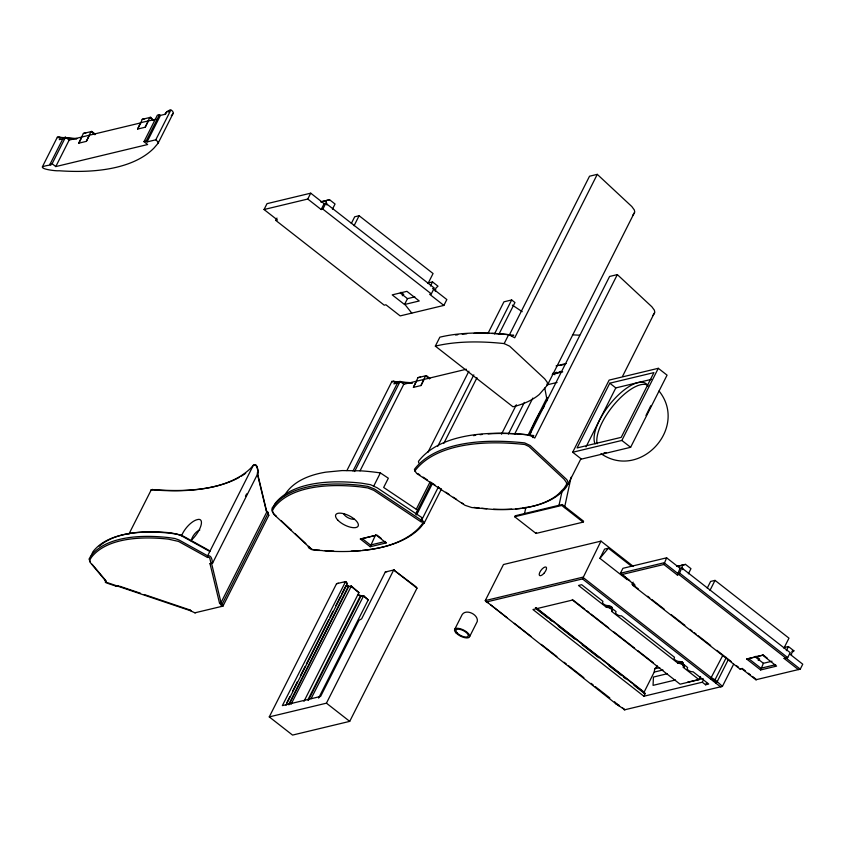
<?xml version="1.0" encoding="UTF-8"?>
<svg xmlns="http://www.w3.org/2000/svg" width="845" height="845" viewBox="0 0 845 845"><rect width="100%" height="100%" fill="white"/><g stroke="black" fill="none" stroke-linecap="round" stroke-linejoin="round"><path stroke-width="1.27" d="M257.345 473.749L266.312 510.929L267.675 511.996L268.763 515.45L222.974 606.108L221.422 606.446L220.946 604.502L219.584 603.425L210.004 563.689L211.06 563.435L209.824 558.323L209.106 557.33L207.543 557.468L207.627 555.799L253.415 465.151C257.577 464.148 257.852 469.799 258.401 472.439L212.602 563.087L211.556 563.34L221.02 602.612L222.393 603.689L222.974 606.108L194.889 612.815L189.945 610.544L107.357 582.659M611.537 607.925L611.791 611.484L612.477 610.502L611.157 608.844L611.294 606.647M683.182 665.047L683.351 667.413L684.038 666.43L682.718 664.772L682.855 662.575M435.344 291.43L435.84 288.166L437.995 286.191L432.513 281.913L428.309 282.917M634.014 685.306L644.376 693.407L644.112 692.118L654.231 672.071L654.738 668.807L657.347 665.913M791.427 654.991L791.754 652.815L793.899 650.83L788.427 646.552L784.223 647.555M309.249 548.342L310.231 548.13L309.249 546.715L308.33 546.937C311.594 551.996 319.061 549.599 324.026 550.877A269.006 110.272 26.8 0 0 339.986 551.521A269.154 110.336 26.8 0 0 359.643 550.803A269.006 110.272 26.8 0 0 373.131 549.07A269.154 110.336 26.8 0 0 389.175 545.226A269.006 110.272 26.8 0 0 399.696 541.191A269.154 110.336 26.8 0 0 411.557 534.336A269.006 110.272 26.8 0 0 418.74 528.146L422.69 523.551L421.592 521.376L421.866 519.686L438.47 486.804M370.195 546.747L360.34 539.036L362.251 538.603L370.469 545.025L385.183 541.497L386.165 542.912L370.195 546.747L375.666 534.748M421.592 521.376L420.662 521.618L422.035 517.742L421.486 517.32L377.092 487.766L370.543 484.692L361.375 483.15A212.169 86.972 26.8 0 0 274.752 503.937L272.914 508.13M733.608 664.254L722.433 686.362L720.51 686.795L582.48 578.92L600.975 541.117L633.159 566.277M633.169 582.163L632.166 584.138L633.148 585.553L634.838 585.152L620.431 573.248L664.138 562.749L677.563 573.237L679.243 572.836L787.698 657.6L785.776 658.033L678.968 574.558L677.289 574.959L663.864 564.471L666.631 557.816L680.056 568.305L681.735 567.903L790.191 652.667L787.698 657.6L784.097 658.435L798.335 669.567L800.257 669.134L802.75 664.202L789.526 653.861M677.289 574.959L680.056 568.305M678.968 574.558L681.735 567.903M760.637 669.948L746.674 659.026L762.644 655.192L776.608 666.113L760.637 669.948L763.405 663.293L771.992 661.234M564.692 506.873L571.083 477.245M524.502 513.697L525.907 507.264M558.978 505.416L562.073 491.272M358.343 594.51L360.382 595.883L307.812 699.956M547.444 385.066L547.243 382.289L544.74 378.877L509.641 346.186L504.169 343.588A270.22 110.769 26.8 0 0 435.333 346.123L439.854 337.176A270.22 110.769 26.8 0 1 508.69 334.641L514.732 337.778L597.278 174.355L631.806 206.518L634.31 209.93L634.743 211.979L547.444 385.066L539.332 394.425A211.905 86.866 26.8 0 1 512.947 406.772L435.333 346.123M521.925 508.194A211.884 86.855 26.8 0 0 559.865 493.744C564.027 489.984 572.171 483.34 565.263 478.196L530.164 445.516L524.692 442.907A270.22 110.769 26.8 0 0 414.409 469.387L415.159 471.552M622.533 376.363L654.79 312.228L654.368 310.178L651.865 306.767L617.336 274.604L609.594 276.463L529.192 435.629M158.089 143.28L157.835 141.749L155.786 139.816L147.051 141.918L146.1 141.168L143.999 141.664L147.653 144.527L55.781 166.581L52.126 163.719L50.024 164.226L50.985 164.976C29.913 167.511 54.429 171.25 58.992 170.753A270.22 110.769 26.8 0 0 154.117 147.917L158.089 143.28L173.341 112.966C172.285 107.695 166.106 110.896 164.838 114.519M362.41 550.391A270.22 110.769 26.8 0 0 420.197 527.776L424.306 522.738L421.982 519.759L420.937 519.907L374.61 489.086L367.902 486.403L360.287 485.305A212.169 86.972 26.8 0 0 273.653 506.102C269.608 509.398 273.262 513.876 276.283 516.094M189.945 610.544L190.125 610.037L144.273 594.531M346.492 585.279L348.33 586.462L288.673 704.572M650.808 405.716L645.992 415.486M155.955 119.24L140.513 122.705L137.64 129.053L145.203 127.236L149.797 117.497L153.737 120.581L150.674 117.318L142.224 119.303L140.756 122.884L89.475 135.189L86.359 141.358L78.796 143.175L83.391 133.436L91.83 131.44L95.337 134.186M86.359 141.358L90.954 131.619L91.83 131.44M466.387 369.233L424.084 379.384L420.968 385.552L413.406 387.369L417.99 377.63L426.44 375.634L429.947 378.38M420.968 385.552L425.553 375.814L426.44 375.634M42.25 167.067L57.354 137.165L76.821 138.527M76.631 138.971L60.386 137.524L59.298 139.678L64.378 138.464L63.417 137.703L50.024 164.226M52.126 163.719L65.519 137.207L69.174 140.069L89.475 135.189M55.781 166.581L69.174 140.069M78.796 143.175L81.395 138.041M137.64 129.053L140.756 122.884M145.203 127.236L148.319 121.067M143.999 141.664L157.392 115.152L159.494 114.645L160.455 115.395L165.535 114.181L166.623 112.015M146.1 141.168L159.494 114.645M147.051 141.918L160.455 115.395M155.786 139.816L170.891 109.913M443.878 305.415L400.171 315.903L385.922 304.781L384.243 305.182L275.787 220.418L277.466 220.017L264.052 209.528L267.009 203.666L310.717 193.178L324.142 203.666L325.821 203.265L434.277 288.029L431.32 293.88L429.64 294.282L443.878 305.415L446.836 299.563L432.598 288.43M275.787 220.418L276.97 218.073M128.958 533.977L151.35 489.646L159.378 489.973A271.361 111.234 26.8 0 0 239.156 477.404M264.052 209.528L307.76 199.04L310.717 193.178M307.76 199.04L321.174 209.528L324.142 203.666M321.174 209.528L322.864 209.116L325.821 203.265M332.455 209.159L335.053 204.025L329.571 199.737L320.92 201.86L329.571 199.737M351.34 223.45L354.699 216.795L359.114 215.728L433.062 273.526L428.014 283.519M354.066 225.721L359.114 215.728M245.451 496.237L246.645 493.881M404.533 304.506L419.247 300.978L406.92 291.345L392.207 294.873L404.533 304.506L407.491 298.644L414.853 296.88M430.432 286.022L432.513 281.913M346.883 470.602L391.964 381.359L411.43 382.722M412.445 383.239L394.995 381.718L393.897 383.873L398.977 382.658L398.016 381.908L352.999 471.024M354.583 471.542L400.118 381.401L403.783 384.264L424.084 379.384M360.044 470.855L403.783 384.264M413.406 387.369L415.993 382.236M373.627 486.287L380.377 472.915L388.341 478.207L383.662 487.459L418.043 510.464L415.93 514.658M269.27 716.898L326.434 703.177L393.717 569.974L416.004 586.757L416.997 588.173L349.714 721.366L292.55 735.087L269.27 716.898L336.553 583.694L345.616 581.55L347.422 583.61L285.99 705.216M345.616 581.55L282.346 705.628L320.593 696.449L359.062 620.293L361.628 618.857L385.309 571.991L394.372 569.847M286.846 702.586L289.803 696.734M292.75 690.883L297.482 681.535M300.429 675.683L305.161 666.335M306.334 663.99L328.789 619.554M329.962 617.22L332.919 611.368M335.877 605.527L340.598 596.169M341.781 593.834L345.911 585.648L349.27 586.546L348.51 585.955M288.948 704.783L348.605 586.683L351.372 586.039L358.924 592.598L303.989 701.339M291.05 704.276L351.372 586.039M427.919 452.307L468.89 371.187M487.903 333.564L503.937 301.823L511.669 299.964L514.954 302.531L498.93 334.25M308.362 700.378L360.931 596.306L363.688 595.672L368.24 599.876L318.618 698.097M437.773 446.255L473.834 374.863M494.526 333.902L511.669 299.964M311.055 698.709L363.688 595.672M443.752 443.488L476.981 377.715M416.3 509.197L429.904 482.273M415.909 513.623L431.309 483.139M416.596 514.911L432.048 484.322M504.169 343.588L508.69 334.641M509.144 335.38L589.535 176.214L597.278 174.355M424.169 523.15L441.375 489.097M501.518 434.15L516.348 404.787M508.394 434.045L524.386 402.389M514.542 434.288L532.846 398.058M527.967 435.376L547.127 397.446M532.751 437.604L533.797 435.555A249.486 102.277 26.8 0 0 517.182 433.971M617.336 274.604L534.779 438.027L528.748 434.9A270.22 110.769 26.8 0 0 418.465 461.37L418.719 462.902M454.557 629.652L462.183 614.537C466.239 608.516 478.619 614.674 477.277 621.455L469.651 636.57M514.658 516.739L515.133 515.809L562.21 504.518L583.578 521.207L583.103 522.136L536.026 533.438L514.658 516.739L561.745 505.437L562.21 504.518M572.678 452.255L609.129 380.102L658.297 368.304L667.064 375.148L630.623 447.301L581.444 459.099L572.678 452.255L621.857 440.446L658.297 368.304M609.784 383.197L577.072 447.945L621.202 437.351L653.914 372.603L609.784 383.197L615.804 387.908L651.358 379.373M536.026 533.438L536.49 532.508M586.018 446.878L615.804 387.908M567.967 484.386L581.011 458.56M564.481 507.581L564.946 506.651M627.307 579.754L599.918 558.355L604.587 549.102L608.368 548.194L631.701 566.425M688.369 573.797L690.967 568.664L685.485 564.386L677.077 566.404M700.526 676.644L699.005 679.644L680.098 684.186L572.456 600.066L532.952 609.551L643.879 696.238L645.274 693.46L535.392 607.587M707.254 588.099L710.613 581.434L715.028 580.378L788.976 638.165L783.928 648.157M709.98 590.37L715.028 580.378M643.879 696.238L702.29 682.211L703.304 680.214M702.29 682.211L705.586 684.788L706.589 682.781M710.465 678.936L722.771 655.445M726.351 657.389L715.06 679.739L713.529 680.922L711.479 677.796L582.754 577.198L485.252 600.605L616.47 704.212L624.93 709.768L622.184 707.624M715.778 683.087L716.961 682.084L728.242 659.734M786.346 650.661L788.427 646.552M284.216 495.994C289.909 485.6 300.672 479.136 311.657 475.555A205.641 84.299 26.8 0 1 325.821 472.154L342.172 470.57L360.456 470.823A205.641 84.299 26.8 0 1 380.377 472.915M634.51 212.708L632.725 215.317M151.973 489.751L152.628 489.361M168.155 112.089L169.475 110.251M171.303 115.744L173.204 113.378M705.586 684.788L708.733 684.027L693.08 671.796C690.999 672.197 685.538 669.705 687.608 667.518L679.95 661.529C677.87 661.931 672.398 659.438 674.468 657.252L621.519 615.868C619.438 616.269 613.966 613.776 616.037 611.579L608.379 605.601C606.298 606.002 600.837 603.51 602.907 601.323L581.656 584.708L578.498 585.469L606.319 607.206L609.509 607.84L610.745 606.319M611.791 611.484L677.88 663.135L681.07 663.769L682.306 662.248M599.918 558.355L608.368 548.194M402.304 295.729L403.741 294.409L400.995 292.275M758.218 660.378L759.655 659.058L756 656.195M608.601 607.47L610.439 606.192M680.172 663.399L681.999 662.121M219.584 603.425L221.02 602.612L266.809 511.964L257.345 472.693M220.946 604.502L222.393 603.689L268.182 513.042L266.312 510.929M607.735 607.238L609.541 606.393M679.295 663.167L682.021 661.91M606.953 607.143L609.16 606.351M678.514 663.071L681.82 661.878M606.319 607.206L609.34 606.214M677.88 663.135L680.901 662.142M677.162 566.446L685.485 564.386M63.417 137.703L65.519 137.207M511.658 335.803L513.739 335.307A249.486 102.277 26.8 0 0 491.79 333.426M398.016 381.908L400.118 381.401M556.094 365.927L566.182 363.508M553.042 373.701L562.02 371.546M552.229 374.409L555.165 373.701L555.799 372.455L556.633 372.254L556.01 373.501L558.946 372.793L560.415 371.346L559.791 372.592L562.728 371.884M546.852 384.897L557.066 382.447M116.177 586.208L118.247 585.743L116.177 586.208L106.808 583.05L105.276 582.332L106.354 581.761L105.562 580.293L104.886 580.557L106.206 582.216M360.34 539.036L376.31 535.202L386.165 542.912M362.251 538.603L375.74 535.371M344.337 582.691L346.439 582.194M600.975 541.117L503.472 564.523L485.252 600.605L488.368 603.034M666.631 557.816L622.923 568.315L620.431 573.248L629.715 580.504M486.234 602.02L582.48 578.92M621.413 574.663L663.864 564.471M654.738 668.807L659.734 667.613M654.231 672.071L662.976 669.979M667.149 673.761L653.438 677.056L653.058 685.358L675.504 679.971M746.674 659.026L763.299 655.065L767.408 658.276M791.807 651.337L793.899 650.83M633.148 585.553L739.966 669.029L742.301 668.49L745.353 670.877M784.097 658.435L785.776 658.033M687.513 682.242L703.114 678.493M644.228 693.713L645.274 693.46M775.625 664.698L760.912 668.226L748.585 658.593M624.265 709.895L722.433 686.362L715.06 679.739L711.479 677.796M742.301 668.49L741.646 668.627L755.884 679.76L800.257 669.134L786.019 658.001M142.224 119.303L144.791 118.733M83.391 133.436L85.947 132.855M417.99 377.63L420.546 377.05M385.309 571.991L387.221 571.558M336.553 583.694L338.475 583.261M210.004 563.689L212.602 563.087C212.063 560.446 211.789 554.806 207.627 555.799L179.108 540.039L174.926 538.508L168.25 537.547A189.924 77.856 26.8 0 0 90.7 556.158L89.031 559.105L90.426 562.284M194.889 612.815L195.924 612.593M149.797 117.497L150.674 117.318M762.644 655.192L763.299 655.065M739.966 669.029L740.621 668.902M755.884 679.76L756.55 679.623L752.483 676.444M604.09 452.698L606.34 452.582M493.575 509.165L495.286 509.239A211.884 86.855 26.8 0 0 511.806 509.123M481.703 508.289L486.731 508.732M313.886 549.62L319.526 550.169M473.971 507.412L479.147 508.025M713.529 680.922L716.961 682.084M119.494 586.155L140.555 593.274M357.688 594.848L361.597 596.179L360.519 595.345M312.037 549.144L308.33 546.937M614.6 701.984L619.533 706.198M58.78 136.827L60.386 137.524M393.379 381.021L394.995 381.718M601.006 453.659C639.982 480.657 688.569 427.855 659.058 391.034M609.509 607.84L611.157 608.844M681.07 663.769L682.718 664.772M615.868 703.547L619.448 705.48M207.543 557.468L178.496 541.413L168.313 539.121A188.794 77.391 26.8 0 0 91.228 557.626L89.602 560.467L90.309 562.58L106.354 581.761M461.993 502.986L463.556 503.937M512.376 305.14L522.221 311.689M417.683 473.485L419.838 474.922M423.081 477.087L427.412 479.96M430.654 482.125L434.974 484.998M438.217 487.153L441.46 489.318M445.78 492.191L449.022 494.357M453.342 497.23L456.585 499.384M552.852 373.163L554.859 374.736M621.857 440.446L630.623 447.301M322.864 209.116L431.32 293.88M400.308 293.035L407.491 298.644M425.553 375.814L429.524 378.909M90.954 131.619L94.915 134.714M561.745 505.437L583.103 522.136M755.187 656.871L763.405 663.293M748.406 673.264L750.444 674.859M638.366 588.976L632.166 584.138L633.845 583.737L634.838 585.152M647.661 596.243L649.731 597.859M651.791 599.475L664.191 609.16M671.416 614.811L684.851 625.311M690.016 629.345L692.076 630.962M694.146 632.567L696.206 634.183M698.276 635.799L710.666 645.485M716.866 650.333L731.326 661.635M736.491 665.67L738.562 667.286M683.351 667.413L699.005 679.644M572.35 599.485L584.793 609.203M586.874 610.829L588.944 612.445M591.014 614.072L608.643 627.846M613.829 631.902L634.574 648.104M637.679 650.544L653.238 662.702M536.3 607.861L644.112 692.118M536.564 609.15L547.972 618.065M550.042 619.681L552.123 621.297M558.344 626.166L574.927 639.126M582.184 644.798L598.767 657.759M609.139 665.86L621.571 675.577M623.652 677.204L625.722 678.82M420.662 521.618L373.839 490.375L367.776 487.945L360.35 486.878A211.028 86.507 26.8 0 0 274.181 507.56L272.333 510.834L273.875 514.373L310.231 548.13M490.438 604.661L507.053 617.642M514.32 623.314L530.924 636.296M541.307 644.408L556.876 656.576M564.143 662.258L566.224 663.885M568.294 665.501L583.863 677.679M591.13 683.351L593.211 684.978M595.281 686.594L609.815 697.959M376.965 535.075L381.074 538.286M393.717 569.974L416.997 588.173M308.7 546.282L309.249 546.715M344.961 581.677L347.422 583.61M350.707 586.177L358.924 592.598M363.033 595.809L368.24 599.876M326.434 703.177L349.714 721.366M190.125 610.037L191.498 611.104M392.788 382.035L391.964 381.359M58.178 137.841L57.354 137.165M281.047 520.531L291.536 530.301M295.349 533.85L305.837 543.62M92.105 564.28L105.562 580.293M614.801 702.206L616.47 704.212M404.903 304.422L411.768 313.125M150.6 490.649L151.276 489.667L158.321 490.248A270.22 110.769 26.8 0 0 250.902 468.024L253.415 465.151L254.715 464.856L256.077 464.961L257.102 467.063M258.401 472.439L256.553 465.817M268.763 515.45L267.675 511.996M611.917 608.03L612.477 610.502M683.594 664.719L684.038 666.874M611.801 607.713L612.477 610.946M681.968 565.294L682.834 569.625M683.362 663.695L683.806 665.902M611.579 606.657L612.245 609.974M326.054 200.645L326.92 204.986M544.771 388.035L547.148 400.646M683.457 664.92L683.806 667.212M611.717 607.84L612.245 611.284M683.066 662.765L683.351 665.342M611.505 606.837L611.791 609.414M91.26 555.45L92.876 551.838A189.924 77.856 26.8 0 1 170.426 533.227L177.101 534.188L181.295 535.719L209.813 551.479L209.961 550.919L181.612 535.244L171.429 532.952A188.794 77.391 26.8 0 0 99.277 546.166M181.559 535.783A15.147 6.401 -51.1 0 1 197.487 519.58A15.147 5.619 -52.9 0 1 200.825 526.034A15.147 5.619 -52.9 0 1 190.78 540.716M191.498 540.124A7.573 3.01 -52 0 1 199.811 529.995M245.673 473.284A271.361 111.234 26.8 0 1 241.311 476.157M354.097 519.126A6.443 2.641 26.8 0 1 347.918 517.668A6.443 2.641 26.8 0 1 343.619 513.517M360.847 550.528A270.22 110.769 26.8 0 1 351.203 551.12M333.722 551.088A270.22 110.769 26.8 0 1 325.061 550.613M473.506 435.64A249.486 102.277 26.8 0 1 475.661 435.291M480.066 434.689A249.486 102.277 26.8 0 1 482.315 434.436M488.093 433.918A249.486 102.277 26.8 0 1 516.105 433.897M654.558 312.956A211.905 86.866 26.8 0 1 652.868 315.481M579.596 335.19A207.701 85.144 26.8 0 1 572.466 334.81M520.7 508.352A211.884 86.855 26.8 0 1 515.693 508.848M530.48 433.622A43.929 17.439 -52 0 1 544.317 406.244M564.249 364.459A153.558 1.405 -12.7 0 1 559.908 365.462M455.603 335.042A249.486 102.277 26.8 0 1 457.789 334.726M462.257 334.187A249.486 102.277 26.8 0 1 466.862 333.764M474.024 333.342A249.486 102.277 26.8 0 1 489.17 333.321M597.088 443.762A39.768 15.791 -52 0 1 614.991 403.54A39.768 15.791 -52 0 1 647.809 385.193M595.112 443.889A39.768 15.791 -52 0 1 613.966 399.474A39.768 15.791 -52 0 1 647.925 386.08M566.689 484.143L564.196 488.114L558.429 494.093A210.775 86.401 26.8 0 1 494.209 509.514L471.753 507.539L465.035 505.321L416.68 473.475L414.958 470.823A268.995 110.262 26.8 0 1 524.713 444.491L528.981 446.519L564.006 479.136L566.298 482.263L566.689 484.143M544.338 572.868L543.419 573.882A5.302 2.102 -52 0 1 539.258 574.875L539.237 574.093A5.302 2.102 -52 0 1 545.057 567.006A5.302 2.102 -52 0 1 544.338 572.868M337.873 520.193A12.548 5.144 26.8 0 0 357.519 526.836A12.548 5.144 26.8 0 0 345.457 514.225A12.548 5.144 26.8 0 0 337.873 520.193M456.163 633.053A8.334 3.412 26.8 0 0 469.176 637.32A8.334 3.412 26.8 0 0 460.958 628.944A8.334 3.412 26.8 0 0 456.163 633.053M457.251 633.063A6.813 2.799 26.8 0 0 467.887 636.56A6.813 2.799 26.8 0 0 461.169 629.705A6.813 2.799 26.8 0 0 457.251 633.063"/></g></svg>
